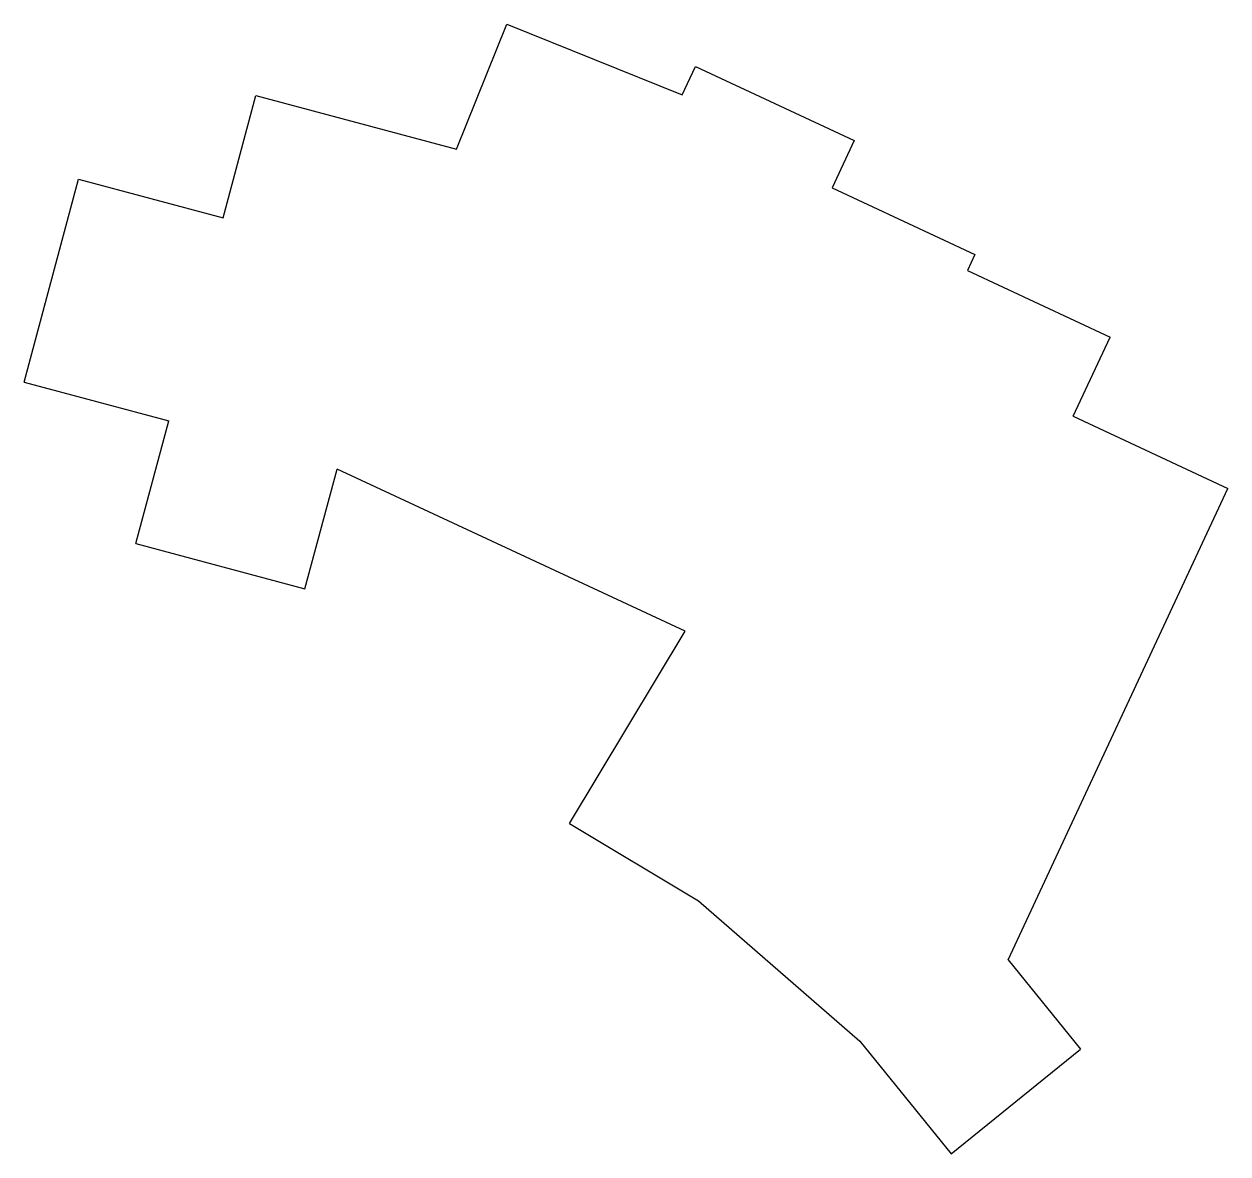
# Model space of a CAD drawing. Header units: millimetres. Extents: x -7 to 131, y -81 to 48.
import ezdxf

# ---------------------------------------------------------------- set-up
doc = ezdxf.new("R2010")
doc.units = ezdxf.units.MM

msp = doc.modelspace()

# ---------------------------------------------------------------- linework, layer by layer
for p, q in [((42.87, 33.55), (48.64, 47.83)), ((48.64, 47.83), (68.66, 39.74)), ((68.66, 39.74), (70.18, 43)), ((70.18, 43), (88.31, 34.54)), ((16.2, 25.68), (19.95, 39.69)), ((19.95, 39.69), (42.87, 33.55)), ((88.31, 34.54), (85.77, 29.11)), ((-6.53, 6.93), (-0.32, 30.11)), ((-0.32, 30.11), (16.2, 25.68)), ((85.77, 29.11), (102.09, 21.5)), ((102.09, 21.5), (101.24, 19.69)), ((101.24, 19.69), (117.55, 12.08)), ((113.33, 3.02), (117.55, 12.08)), ((-6.53, 6.93), (9.99, 2.5)), ((113.33, 3.02), (131, -5.23)), ((6.23, -11.51), (9.99, 2.5)), ((25.55, -16.68), (29.22, -3)), ((68.98, -21.54), (29.22, -3)), ((105.89, -59.07), (131, -5.23)), ((6.23, -11.51), (25.55, -16.68)), ((55.8, -43.48), (68.98, -21.54)), ((55.8, -43.48), (70.51, -52.32)), ((70.51, -52.32), (88.96, -68.36)), ((105.89, -59.07), (114.16, -69.29)), ((88.96, -68.36), (99.39, -81.24)), ((99.39, -81.24), (114.16, -69.29))]:
    msp.add_line(p, q)

doc.saveas('drawing.dxf')
